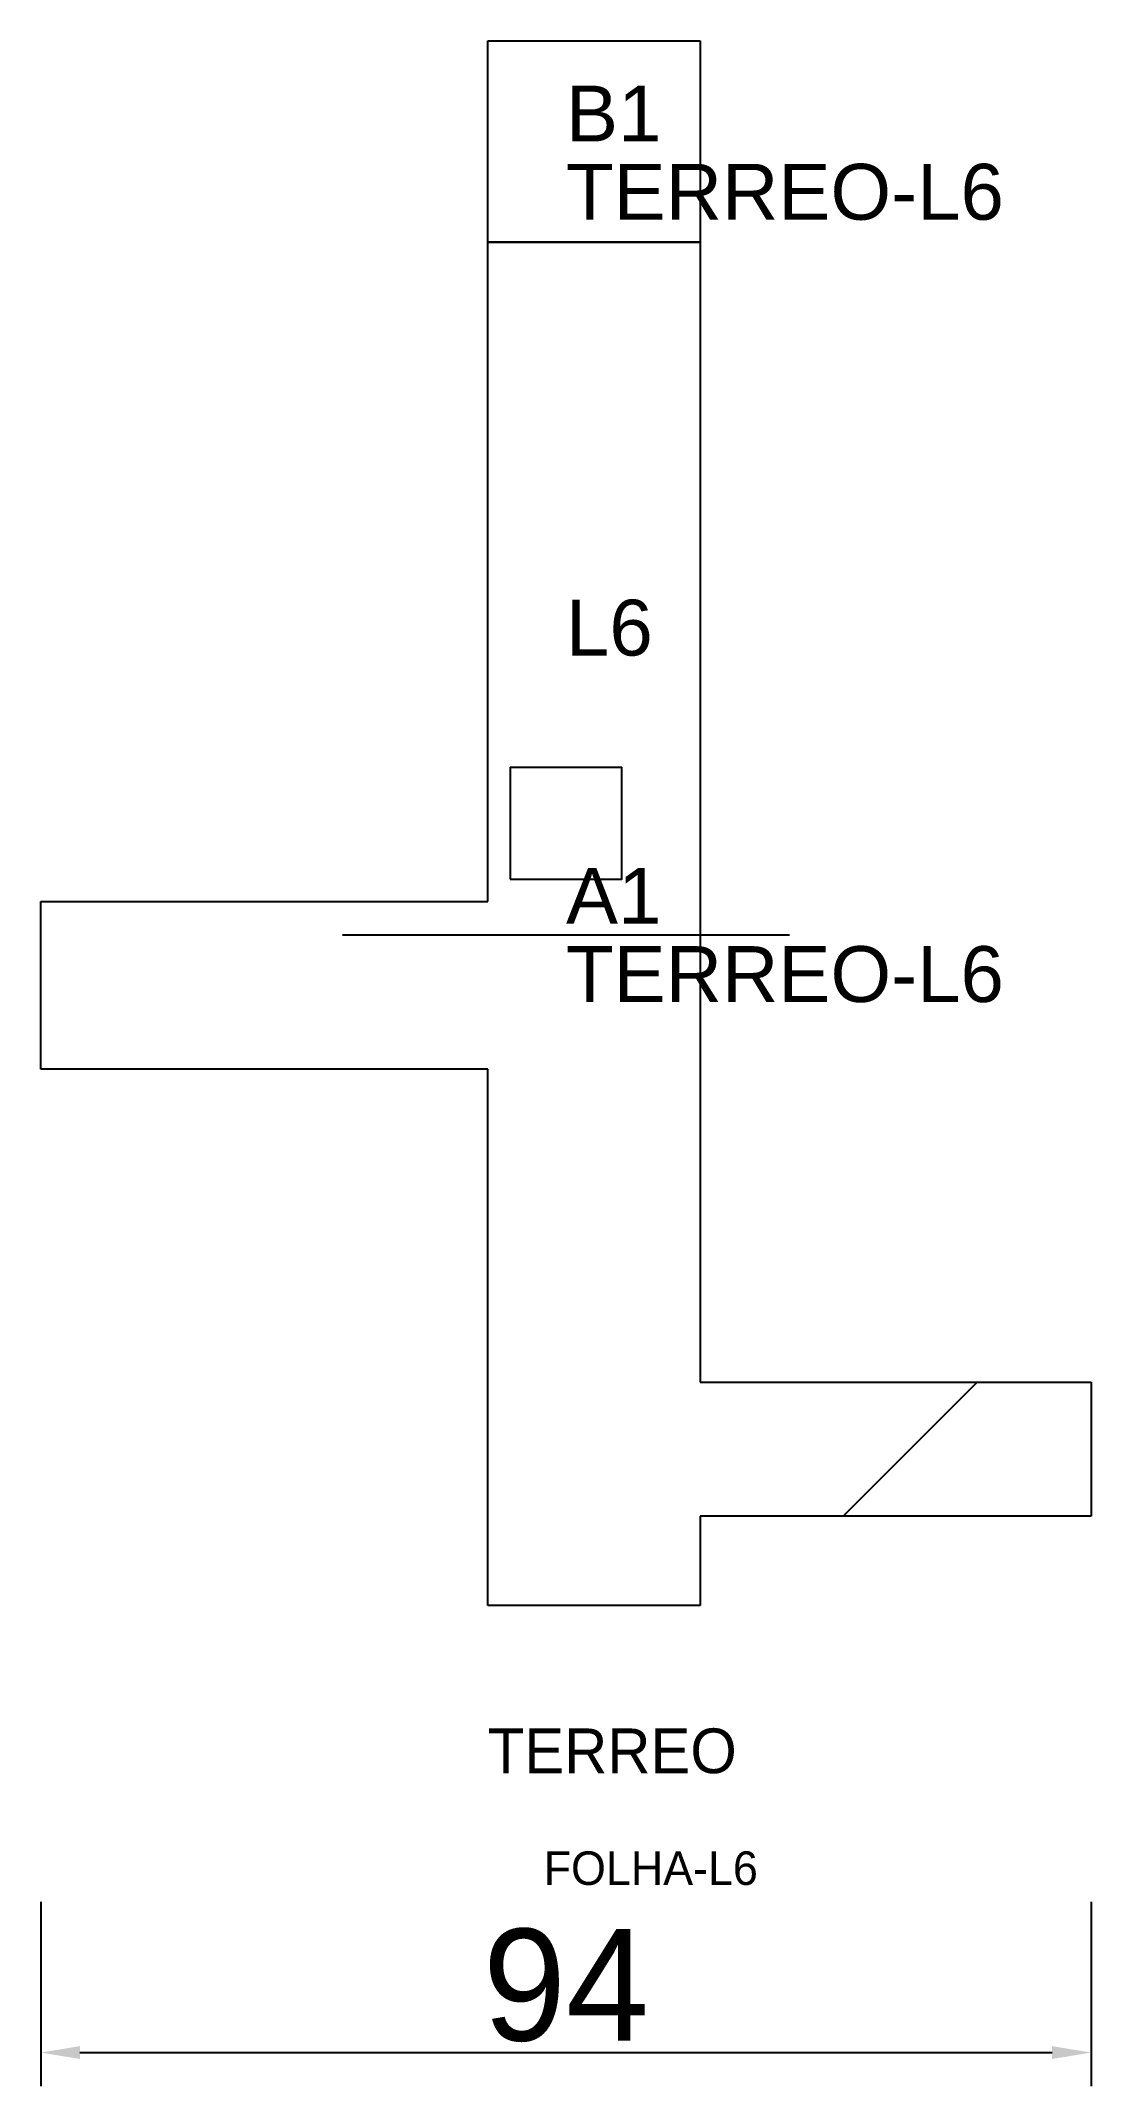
# Model space of a CAD drawing. Header units: metres. Extents: x 222 to 316, y 18 to 202.
import ezdxf

# ---------------------------------------------------------------- set-up
doc = ezdxf.new("R2010")
doc.units = ezdxf.units.M
for name, color, linetype in [('3', 3, 'CONTINUOUS'), ('AUX00', 7, 'CONTINUOUS'), ('COTA', 241, 'CONTINUOUS'), ('FOLHA', 255, 'CONTINUOUS'), ('Hachura', 251, 'CONTINUOUS'), ('NOMENCLATURA', 7, 'CONTINUOUS'), ('Nível', 160, 'CONTINUOUS'), ('Painéis', 200, 'CONTINUOUS'), ('Pilares', 5, 'CONTINUOUS'), ('SARR_2.2x7', 40, 'CONTINUOUS')]:
    doc.layers.add(name, color=color, linetype=linetype)
doc.styles.add('ARIAL', font='Arial.ttf')
doc.styles.add('STR_STANDARD', font='arial.ttf')
doc.dimstyles.new('EZ DXF', dxfattribs={"dimtxt": 10, "dimasz": 3.5, "dimexe": 3, "dimexo": 1.5, "dimgap": 1, "dimtad": 1, "dimdec": 1, "dimdsep": 46, "dimcen": 2.5, "dimazin": 3, "dimtfac": 1, "dimtmove": 0, "dimatfit": 3})

msp = doc.modelspace()

# ---------------------------------------------------------------- hatches: boundary and pattern name
at = {"layer": 'Hachura'}
h = msp.add_hatch(dxfattribs=at)
h.set_pattern_fill('ANSI31', scale=50)
h.paths.add_polyline_path([(262.2, 61.5), (262.2, 109.5), (222.2, 109.5), (222.2, 124.5), (262.2, 124.5), (262.2, 201.5), (281.2, 201.5), (281.2, 81.5), (316.2, 81.5), (316.2, 69.5), (281.2, 69.5), (281.2, 61.5)])
h = msp.add_hatch(dxfattribs=at)
h.set_pattern_fill('ANSI31', scale=50)
h.paths.add_polyline_path([(262.2, 61.5), (262.2, 109.5), (222.2, 109.5), (222.2, 124.5), (262.2, 124.5), (262.2, 201.5), (281.2, 201.5), (281.2, 81.5), (316.2, 81.5), (316.2, 69.5), (281.2, 69.5), (281.2, 61.5)])

# ---------------------------------------------------------------- linework, layer by layer
at = {"layer": '3'}
msp.add_lwpolyline([(262.2, 183.5), (281.2, 183.5)], close=True, dxfattribs=at)
msp.add_lwpolyline([(262.2, 183.5), (281.2, 183.5)], close=True, dxfattribs=at)
at = {"layer": 'Painéis', "color": 200}
for p, q in [((262.2, 124.5), (262.2, 201.5)), ((262.2, 201.5), (281.2, 201.5)), ((262.2, 124.5), (262.2, 201.5)), ((262.2, 201.5), (281.2, 201.5)), ((281.2, 201.5), (281.2, 81.5)), ((281.2, 201.5), (281.2, 81.5)), ((222.2, 109.5), (222.2, 124.5)), ((222.2, 124.5), (262.2, 124.5)), ((222.2, 109.5), (222.2, 124.5)), ((222.2, 124.5), (262.2, 124.5)), ((262.2, 109.5), (222.2, 109.5)), ((262.2, 109.5), (222.2, 109.5)), ((262.2, 61.5), (262.2, 109.5)), ((262.2, 61.5), (262.2, 109.5)), ((281.2, 81.5), (316.2, 81.5)), ((281.2, 81.5), (316.2, 81.5)), ((316.2, 81.5), (316.2, 69.5)), ((316.2, 81.5), (316.2, 69.5)), ((316.2, 69.5), (281.2, 69.5)), ((281.2, 69.5), (281.2, 61.5)), ((316.2, 69.5), (281.2, 69.5)), ((281.2, 69.5), (281.2, 61.5)), ((281.2, 61.5), (262.2, 61.5)), ((281.2, 61.5), (262.2, 61.5))]:
    msp.add_line(p, q, dxfattribs=at)
at = {"layer": 'Pilares'}
msp.add_lwpolyline([(264.2, 126.5), (274.2, 126.5), (274.2, 136.5), (264.2, 136.5)], close=True, dxfattribs=at)
msp.add_lwpolyline([(264.2, 126.5), (274.2, 126.5), (274.2, 136.5), (264.2, 136.5)], close=True, dxfattribs=at)
at = {"layer": 'SARR_2.2x7'}
msp.add_line((249.2, 121.5), (289.2, 121.5), dxfattribs=at)
msp.add_line((249.2, 121.5), (289.2, 121.5), dxfattribs=at)

# ---------------------------------------------------------------- texts
at = {"layer": '3', "style": 'STR_STANDARD'}
for s, p in [('B1', (269.2, 192.5)), ('B1', (269.2, 192.5)), ('A1', (269.2, 122.5)), ('A1', (269.2, 122.5))]:
    msp.add_text(s, height=5, dxfattribs=at).set_placement(p)
at = {"layer": 'AUX00', "style": 'STR_STANDARD'}
for p in [(269.2, 185.5), (269.2, 185.5), (269.2, 115.5), (269.2, 115.5)]:
    msp.add_text('TERREO-L6', height=5, dxfattribs=at).set_placement(p)
at = {"layer": 'FOLHA'}
msp.add_text('FOLHA-L6', height=3, dxfattribs=at).set_placement((267.2, 36.5))
msp.add_text('FOLHA-L6', height=3, dxfattribs=at).set_placement((267.2, 36.5))
at = {"layer": 'NOMENCLATURA', "insert": (269.2, 151.5), "char_height": 5, "attachment_point": 1, "style": 'ARIAL'}
msp.add_mtext('L6', dxfattribs=at)
msp.add_mtext('L6', dxfattribs=at)
at = {"layer": 'Nível'}
msp.add_text('TERREO', height=4, dxfattribs=at).set_placement((262.2, 46.5))
msp.add_text('TERREO', height=4, dxfattribs=at).set_placement((262.2, 46.5))

# ---------------------------------------------------------------- dimensions: what is measured, and where the dimension line sits
at = {"layer": 'COTA'}
msp.add_linear_dim(base=(222.2, 21.5), p1=(222.2, 36.5), p2=(316.2, 36.5), dimstyle='EZ DXF', dxfattribs=at).render()
msp.add_linear_dim(base=(222.2, 21.5), p1=(222.2, 36.5), p2=(316.2, 36.5), dimstyle='EZ DXF', dxfattribs=at).render()

doc.saveas('drawing.dxf')
